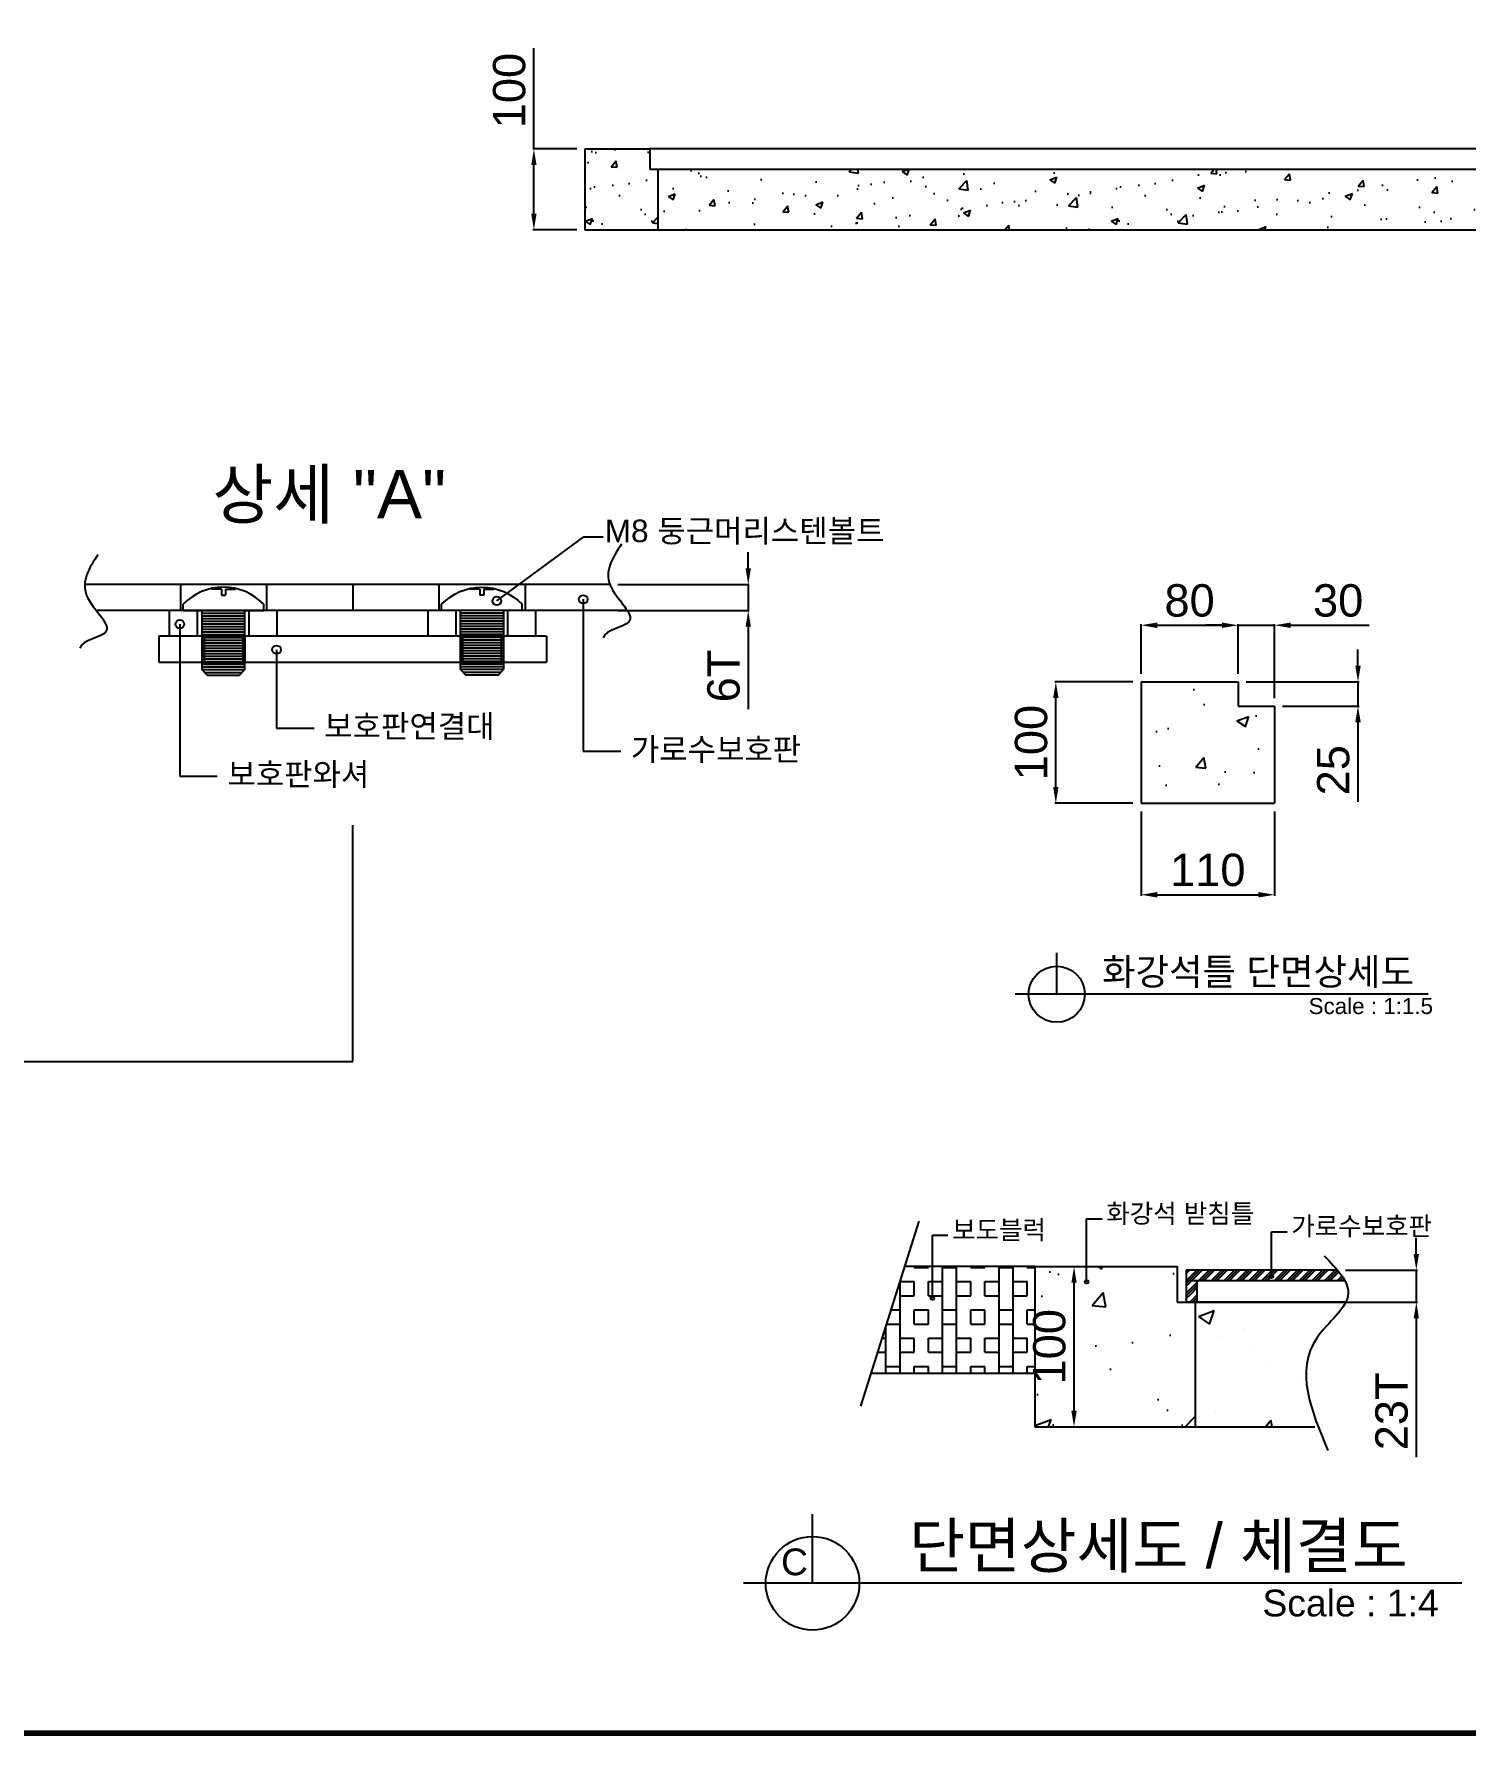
# Model space of a CAD drawing. Header units: millimetres. Extents: x 19421 to 25397, y -30913 to -26687.
# Drawn here: x 21844 to 23613, y -30774 to -28671 of the extents above; entities that cross this region are included whole.
import ezdxf
from ezdxf.enums import TextEntityAlignment as Align

# ---------------------------------------------------------------- set-up
doc = ezdxf.new("R2010")
doc.units = ezdxf.units.MM
doc.layers.add('LAYOUT', color=7, linetype='Continuous')
doc.layers.add('TEXT', color=7, linetype='Continuous')
doc.styles.get("Standard").update_dxf_attribs({"font": 'arial.ttf'})
doc.dimstyles.new('ISO-25', dxfattribs={"dimtxt": 40, "dimasz": 20, "dimexe": 1.25, "dimexo": 10, "dimgap": 10, "dimtad": 1, "dimdec": 0, "dimtxsty": 'Standard', "dimcen": 2.5, "dimclrd": 3, "dimclre": 3, "dimclrt": 3, "dimadec": 0, "dimazin": 0, "dimtfac": 1, "dimtdec": 0, "dimtmove": 0, "dimatfit": 3, "dimfxl": 0, "dimarcsym": 0})

# ---------------------------------------------------------------- blocks, each defined once
blk = doc.blocks.new('*D25')
at = {"color": 3, "lineweight": -2, "transparency": 16777216}
for p, q in [((23551.9, -30178.7), (23551.9, -30158.7)), ((23464.2, -30198.7), (23553.2, -30198.7)), ((23551.9, -30198.7), (23551.9, -30238.3)), ((23473.1, -30238.3), (23553.2, -30238.3)), ((23551.9, -30258.3), (23551.9, -30429.9))]:
    blk.add_line(p, q, dxfattribs=at)
at = {"color": 3, "transparency": 16777216}
for points in [[(23548.6, -30178.7), (23555.2, -30178.7), (23551.9, -30198.7)], [(23548.6, -30258.3), (23555.2, -30258.3), (23551.9, -30238.3)]]:
    blk.add_solid(points, dxfattribs=at)
at = {"layer": 'Defpoints', "color": 0, "transparency": 16777216}
for p in [(23454.2, -30198.7), (23551.9, -30198.7), (23463.1, -30238.3)]:
    blk.add_point(p, dxfattribs=at)
at = {"color": 3, "transparency": 16777216, "insert": (23521.5, -30373.1), "char_height": 40, "attachment_point": 5, "rotation": 90}
blk.add_mtext('23T', dxfattribs=at)
blk = doc.blocks.new('*D26')
at = {"color": 3, "lineweight": -2, "transparency": 16777216}
for p, q in [((23090.5, -30194.3), (23130.2, -30194.3)), ((23128.9, -30372.3), (23128.9, -30214.3)), ((23090.5, -30392.3), (23130.2, -30392.3))]:
    blk.add_line(p, q, dxfattribs=at)
at = {"color": 3, "transparency": 16777216}
for points in [[(23125.6, -30214.3), (23132.2, -30214.3), (23128.9, -30194.3)], [(23125.6, -30372.3), (23132.2, -30372.3), (23128.9, -30392.3)]]:
    blk.add_solid(points, dxfattribs=at)
at = {"layer": 'Defpoints', "color": 0, "transparency": 16777216}
for p in [(23080.5, -30194.3), (23128.9, -30194.3), (23080.5, -30392.3)]:
    blk.add_point(p, dxfattribs=at)
at = {"color": 3, "transparency": 16777216, "insert": (23098.5, -30293.3), "char_height": 40, "attachment_point": 5, "rotation": 90}
blk.add_mtext('100', dxfattribs=at)
blk = doc.blocks.new('*D19')
at = {"color": 3, "lineweight": -2, "transparency": 16777216}
for p, q in [((22461.4, -28813.2), (22461.4, -28688.8)), ((22514.5, -28813.2), (22460.2, -28813.2)), ((22461.4, -28893.2), (22461.4, -28833.2)), ((22514.5, -28913.2), (22460.2, -28913.2))]:
    blk.add_line(p, q, dxfattribs=at)
at = {"color": 3, "transparency": 16777216}
for points in [[(22458.1, -28833.2), (22464.7, -28833.2), (22461.4, -28813.2)], [(22458.1, -28893.2), (22464.7, -28893.2), (22461.4, -28913.2)]]:
    blk.add_solid(points, dxfattribs=at)
at = {"layer": 'Defpoints', "color": 0, "transparency": 16777216}
for p in [(22461.4, -28813.2), (22524.5, -28813.2), (22524.5, -28913.2)]:
    blk.add_point(p, dxfattribs=at)
at = {"color": 3, "transparency": 16777216, "insert": (22431, -28741), "char_height": 40, "attachment_point": 5, "rotation": 90}
blk.add_mtext('100', dxfattribs=at)
blk = doc.blocks.new('*D11')
at = {"color": 3, "lineweight": -2, "transparency": 16777216}
for p, q in [((-175, 264.3), (-271.6, 264.3)), ((-270.3, 134.3), (-270.3, 244.3)), ((-175, 114.3), (-271.6, 114.3))]:
    blk.add_line(p, q, dxfattribs=at)
at = {"color": 3, "transparency": 16777216}
for points in [[(-267, 244.3), (-273.6, 244.3), (-270.3, 264.3)], [(-273.6, 134.3), (-267, 134.3), (-270.3, 114.3)]]:
    blk.add_solid(points, dxfattribs=at)
at = {"layer": 'Defpoints', "color": 0, "transparency": 16777216}
for p in [(-270.3, 264.3), (-165, 264.3), (-165, 114.3)]:
    blk.add_point(p, dxfattribs=at)
at = {"color": 3, "transparency": 16777216, "insert": (-300.7, 189.3), "char_height": 40, "attachment_point": 5, "rotation": 90}
blk.add_mtext('100', dxfattribs=at)
blk = doc.blocks.new('*D12')
at = {"color": 3, "lineweight": -2, "transparency": 16777216}
for p, q in [((-165, 104.3), (-165, 0)), ((0, 104.3), (0, 0)), ((-145, 1.2), (-20, 1.2))]:
    blk.add_line(p, q, dxfattribs=at)
at = {"color": 3, "transparency": 16777216}
for points in [[(-145, 4.6), (-145, -2.1), (-165, 1.2)], [(-20, -2.1), (-20, 4.6), (0, 1.2)]]:
    blk.add_solid(points, dxfattribs=at)
at = {"layer": 'Defpoints', "color": 0, "transparency": 16777216}
for p in [(-165, 114.3), (0, 114.3), (0, 1.2)]:
    blk.add_point(p, dxfattribs=at)
at = {"color": 3, "transparency": 16777216, "insert": (-82.5, 31.7), "char_height": 40, "attachment_point": 5}
blk.add_mtext('110', dxfattribs=at)
blk = doc.blocks.new('*D13')
at = {"color": 3, "lineweight": -2, "transparency": 16777216}
for p, q in [((-165, 274.3), (-165, 335.5)), ((-145, 334.3), (-65, 334.3)), ((-45, 274.3), (-45, 335.5))]:
    blk.add_line(p, q, dxfattribs=at)
at = {"color": 3, "transparency": 16777216}
for points in [[(-145, 337.6), (-145, 330.9), (-165, 334.3)], [(-65, 330.9), (-65, 337.6), (-45, 334.3)]]:
    blk.add_solid(points, dxfattribs=at)
at = {"layer": 'Defpoints', "color": 0, "transparency": 16777216}
for p in [(-45, 334.3), (-165, 264.3), (-45, 264.3)]:
    blk.add_point(p, dxfattribs=at)
at = {"color": 3, "transparency": 16777216, "insert": (-105, 364.7), "char_height": 40, "attachment_point": 5}
blk.add_mtext('80', dxfattribs=at)
blk = doc.blocks.new('*D14')
at = {"color": 3, "lineweight": -2, "transparency": 16777216}
for p, q in [((-65, 334.3), (-85, 334.3)), ((-45, 274.3), (-45, 335.5)), ((-45, 334.3), (0, 334.3)), ((0, 244.3), (0, 335.5)), ((20, 334.3), (117.1, 334.3))]:
    blk.add_line(p, q, dxfattribs=at)
at = {"color": 3, "transparency": 16777216}
for points in [[(-65, 330.9), (-65, 337.6), (-45, 334.3)], [(20, 337.6), (20, 330.9), (0, 334.3)]]:
    blk.add_solid(points, dxfattribs=at)
at = {"layer": 'Defpoints', "color": 0, "transparency": 16777216}
for p in [(0, 334.3), (-45, 264.3), (0, 234.3)]:
    blk.add_point(p, dxfattribs=at)
at = {"color": 3, "transparency": 16777216, "insert": (78.6, 364.7), "char_height": 40, "attachment_point": 5}
blk.add_mtext('30', dxfattribs=at)
blk = doc.blocks.new('*D15')
at = {"color": 3, "lineweight": -2, "transparency": 16777216}
for p, q in [((103.1, 284.3), (103.1, 304.3)), ((-35, 264.3), (104.4, 264.3)), ((103.1, 264.3), (103.1, 234.3)), ((10, 234.3), (104.4, 234.3)), ((103.1, 214.3), (103.1, 116))]:
    blk.add_line(p, q, dxfattribs=at)
at = {"color": 3, "transparency": 16777216}
for points in [[(99.8, 284.3), (106.5, 284.3), (103.1, 264.3)], [(106.5, 214.3), (99.8, 214.3), (103.1, 234.3)]]:
    blk.add_solid(points, dxfattribs=at)
at = {"layer": 'Defpoints', "color": 0, "transparency": 16777216}
for p in [(-45, 264.3), (0, 234.3), (103.1, 234.3)]:
    blk.add_point(p, dxfattribs=at)
at = {"color": 3, "transparency": 16777216, "insert": (72.7, 155.1), "char_height": 40, "attachment_point": 5, "rotation": 90}
blk.add_mtext('25', dxfattribs=at)
blk = doc.blocks.new('A$C36924EFD')
for p, q in [((0, 45), (0, -45)), ((0, 45), (6, 45)), ((6, -45), (6, 45)), ((0, -45), (6, -45))]:
    blk.add_line(p, q)
blk = doc.blocks.new('*D18')
at = {"color": 3, "lineweight": -2, "transparency": 16777216}
for p, q in [((22726.3, -29331.5), (22726.3, -29311.5)), ((22565.2, -29351.5), (22727.6, -29351.5)), ((22726.3, -29351.5), (22726.3, -29383.4)), ((22565.2, -29383.4), (22727.6, -29383.4)), ((22726.3, -29403.4), (22726.3, -29505.4))]:
    blk.add_line(p, q, dxfattribs=at)
at = {"color": 3, "transparency": 16777216}
for points in [[(22723, -29331.5), (22729.6, -29331.5), (22726.3, -29351.5)], [(22723, -29403.4), (22729.6, -29403.4), (22726.3, -29383.4)]]:
    blk.add_solid(points, dxfattribs=at)
at = {"layer": 'Defpoints', "color": 0, "transparency": 16777216}
for p in [(22555.2, -29351.5), (22555.2, -29383.4), (22726.3, -29383.4)]:
    blk.add_point(p, dxfattribs=at)
at = {"color": 3, "transparency": 16777216, "insert": (22695.9, -29464.4), "char_height": 40, "attachment_point": 5, "rotation": 90}
blk.add_mtext('6T', dxfattribs=at)
blk = doc.blocks.new('A$C5731754A')
at = {"color": 1}
for p, q in [((-11.2, 19.7), (-11.2, 20.5)), ((-1.9, 19.7), (-11.2, 19.7)), ((-1.9, 19.7), (-1.9, 14.1)), ((1.9, 19.7), (1.9, 14.1)), ((1.9, 19.7), (11.2, 19.7)), ((11.2, 19.7), (11.2, 20.5)), ((-37.5, 0), (-37.5, 5.7)), ((-37.5, 0), (37.5, 0)), ((-20, 0), (-20, -55)), ((-20, 0), (20, 0)), ((-1.9, 14.1), (1.9, 14.1)), ((20, -55), (20, 0)), ((37.5, 0), (37.5, 5.7)), ((-20, -2.5), (20, -2.5)), ((-20, -5), (20, -5)), ((-20, -7.5), (20, -7.5)), ((-20, -7.5), (20, -7.5)), ((-20, -10), (20, -10)), ((-20, -12.5), (20, -12.5)), ((-20, -12.5), (20, -12.5)), ((-20, -15), (20, -15)), ((-20, -17.5), (20, -17.5)), ((-20, -17.5), (20, -17.5)), ((-20, -20), (20, -20)), ((-20, -22.5), (20, -22.5)), ((-20, -22.5), (20, -22.5)), ((-20, -25), (20, -25)), ((-20, -27.5), (20, -27.5)), ((-20, -27.5), (20, -27.5)), ((-20, -30), (20, -30)), ((-20, -32.5), (20, -32.5)), ((-20, -35), (20, -35)), ((-20, -37.5), (20, -37.5)), ((-20, -40), (20, -40)), ((-20, -42.5), (20, -42.5)), ((-20, -45), (20, -45)), ((-20, -47.5), (20, -47.5)), ((-20, -50), (20, -50)), ((-20, -52.5), (20, -52.5)), ((-15, -60), (-20, -55)), ((-20, -55), (20, -55)), ((-17.5, -57.5), (17.5, -57.5)), ((-15, -60), (15, -60)), ((20, -55), (15, -60))]:
    blk.add_line(p, q, dxfattribs=at)
blk.add_arc((0, -30.4), 52, 43.8928, 136.1072, dxfattribs=at)
blk = doc.blocks.new('A$C57602617')
h = blk.add_hatch()
h.set_pattern_fill('AR-CONC', color=256, scale=0.825)
h.set_pattern_definition([(50, (-20131.66, -2672.8), (150.30235, -13.14975), [15.7163, -172.8787]), (355, (-20131.66, -2672.8), (-29.0758, 157.6219), [12.573, -138.3035]), (100.45144, (-20119.13, -2673.9), (121.2265, 144.4721), [13.3568, -146.9245]), (46.1842, (-20131.66, -2630.9), (223.6402, -34.685), [23.5744, -259.318]), (96.6356, (-20113.02, -2633.78), (195.8584, 204.1266), [20.0351, -220.387]), (351.1842, (-20131.66, -2630.9), (195.8584, 204.1266), [18.8595, -207.4543]), (21, (-20110.7, -2641.37), (125.0819, -84.3688), [15.7163, -172.8787]), (326, (-20110.7, -2641.37), (50.9867, 151.9551), [12.573, -138.303]), (71.45144, (-20100.28, -2648.4), (176.0685, 67.5863), [13.3568, -146.9242]), (37.5, (-20131.66, -2672.803), (2.5481, 69.7579), [0, -136.6266, 0, -140.3985, 0, -138.82688]), (7.5, (-20131.66, -2672.8), (55.12622, 82.64897), [0, -80.0481, 0, -133.48335, 0, -52.91137]), (327.5, (-20178.39, -2672.803), (111.86224, -4.72621), [0, -52.3875, 0, -163.449, 0, -216.88425]), (317.5, (-20199.34, -2672.8), (122.20657, 20.97686), [0, -68.10375, 0, -108.5469, 0, -154.01925])])
h.paths.add_polyline_path([(-16.5, 114.3), (-16.5, 231.3), (-33, 231.3), (-33, 264.3), (-165, 264.3), (-165, 114.3)])
for p, q in [((-165, 264.3), (-165, 114.3)), ((-165, 264.3), (-45, 264.3)), ((-45, 264.3), (-45, 234.3)), ((-45, 234.3), (0, 234.3)), ((0, 234.3), (0, 114.3)), ((-165, 114.3), (0, 114.3)), ((-269.2, -121.7), (-269.2, -70.5)), ((189.9, -121.7), (-320.4, -121.7))]:
    blk.add_line(p, q)
blk.add_circle((-269.2, -121.7), 34.7)
at = {"layer": 'TEXT'}
blk.add_text('화강석틀 단면상세도', height=33, dxfattribs=at).set_placement((-20.4, -110.3), align=Align.CENTER)
blk.add_text('Scale : 1:1.5', height=19.8, dxfattribs=at).set_placement((42.1, -146.2))
for base, p1, p2, text, picture, middle in [((-45, 334.3), (-165, 264.3), (-45, 264.3), '80', '*D13', (-105, 364.7)), ((0, 334.3), (-45, 264.3), (0, 234.3), '30', '*D14', (78.6, 364.7)), ((0, 1.2), (-165, 114.3), (0, 114.3), '110', '*D12', (-82.5, 31.7))]:
    dim = blk.add_linear_dim(base=base, p1=p1, p2=p2, text=text, dimstyle='ISO-25')
    dim.commit()
    dim.dimension.update_dxf_attribs({"geometry": picture, "text_midpoint": middle})
dim = blk.add_linear_dim(base=(103.1, 234.3), p1=(-45, 264.3), p2=(0, 234.3), angle=90, text='25', dimstyle='ISO-25', override={"dimtxsty": 'Standard'})
dim.commit()
dim.dimension.update_dxf_attribs({"geometry": '*D15', "text_midpoint": (72.7, 155.1)})
dim = blk.add_linear_dim(base=(-270.3, 264.3), p1=(-165, 114.3), p2=(-165, 264.3), angle=90, text='100', dimstyle='ISO-25')
dim.commit()
dim.dimension.update_dxf_attribs({"geometry": '*D11', "text_midpoint": (-300.7, 189.3)})

msp = doc.modelspace()

# ---------------------------------------------------------------- hatches: boundary and pattern name
h = msp.add_hatch()
h.set_pattern_fill('AR-CONC', color=256, scale=0.5)
h.set_pattern_definition([(50, (10423.484, -30593.274), (91.09233, -7.96954), [9.525, -104.775]), (355, (10423.48, -30593.27), (-17.6217, 95.5284), [7.62, -83.8203]), (100.45144, (10431.075, -30593.94), (73.4706, 87.5589), [8.095, -89.0451]), (46.1842, (10423.48, -30567.87), (135.5395, -21.0212), [14.2875, -157.1625]), (96.6356, (10434.78, -30569.63), (118.702, 123.713), [12.1425, -133.5678]), (351.1842, (10423.48, -30567.87), (118.702, 123.713), [11.43, -125.7299]), (21, (10436.184, -30574.224), (75.8072, -51.1326), [9.525, -104.775]), (326, (10436.18, -30574.22), (30.901, 92.094), [7.62, -83.82]), (71.45144, (10442.5, -30578.485), (106.7082, 40.9614), [8.095, -89.045]), (37.5, (10423.484, -30593.274), (1.5443, 42.27752), [0, -82.804, 0, -85.09, 0, -84.1375]), (7.5, (10423.484, -30593.274), (33.40983, 50.09029), [0, -48.514, 0, -80.899, 0, -32.0675]), (327.5, (10395.163, -30593.274), (67.7953, -2.86437), [0, -31.75, 0, -99.06, 0, -131.445]), (317.5, (10382.463, -30593.274), (74.0646, 12.71325), [0, -41.275, 0, -65.786, 0, -93.345])])
h.paths.add_polyline_path([(22524.5, -28813.2), (22524.5, -28913.2), (22614.5, -28913.2), (22614.5, -28838.2), (22604.5, -28838.2), (22604.5, -28813.2)])
h = msp.add_hatch()
h.set_pattern_fill('AR-CONC', color=256, scale=0.5)
h.set_pattern_definition([(50, (11073.484, -30593.274), (91.09233, -7.96954), [9.525, -104.775]), (355, (11073.48, -30593.27), (-17.6217, 95.5284), [7.62, -83.8203]), (100.45144, (11081.075, -30593.94), (73.4706, 87.5589), [8.095, -89.0451]), (46.1842, (11073.48, -30567.87), (135.5395, -21.0212), [14.2875, -157.1625]), (96.6356, (11084.78, -30569.63), (118.702, 123.713), [12.1425, -133.5678]), (351.1842, (11073.48, -30567.87), (118.702, 123.713), [11.43, -125.7299]), (21, (11086.184, -30574.224), (75.8072, -51.1326), [9.525, -104.775]), (326, (11086.18, -30574.22), (30.901, 92.094), [7.62, -83.82]), (71.45144, (11092.5, -30578.485), (106.7082, 40.9614), [8.095, -89.045]), (37.5, (11073.484, -30593.274), (1.5443, 42.27752), [0, -82.804, 0, -85.09, 0, -84.1375]), (7.5, (11073.484, -30593.274), (33.40983, 50.09029), [0, -48.514, 0, -80.899, 0, -32.0675]), (327.5, (11045.163, -30593.274), (67.7953, -2.86437), [0, -31.75, 0, -99.06, 0, -131.445]), (317.5, (11032.463, -30593.274), (74.0646, 12.71325), [0, -41.275, 0, -65.786, 0, -93.345])])
h.paths.add_polyline_path([(22614.5, -28838.2), (22614.5, -28913.2), (24004.5, -28913.2), (24004.5, -28838.2)])
h = msp.add_hatch()
h.set_pattern_fill('BOX', color=256, scale=2.75)
h.set_pattern_definition([(90, (16400.38, -30579.56), (-69.85, 4e-15), []), (90, (16417.84, -30579.56), (-69.85, 4e-15), []), (0, (16400.38, -30579.56), (0, 69.85), [-17.4625, 17.4625]), (0, (16400.38, -30562.1), (0, 69.85), [-17.4625, 17.4625]), (0, (16400.38, -30544.635), (0, 69.85), [17.4625, -17.4625]), (0, (16400.38, -30527.17), (0, 69.85), [17.4625, -17.4625]), (90, (16435.3, -30579.56), (-69.85, 4e-15), [17.4625, -17.4625]), (90, (16452.765, -30579.56), (-69.85, 4e-15), [17.4625, -17.4625])])
h.paths.add_polyline_path([(22953.9, -30194.3), (22919.9, -30194.3), (22878.1, -30326.3), (23080.5, -30326.3), (23080.5, -30194.3), (22953.9, -30194.3), (22953.9, -30235.5, -1), (22953.9, -30231)])
h = msp.add_hatch()
h.set_pattern_fill('AR-CONC', color=256, scale=1.1)
h.set_pattern_definition([(50, (-3541.7, -34110.38), (200.4031, -17.533), [20.955, -230.505]), (355, (-3541.7, -34110.38), (-38.7678, 210.1625), [16.764, -184.4046]), (100.45144, (-3525, -34111.84), (161.6354, 192.6295), [17.809, -195.8993]), (46.1842, (-3541.7, -34054.5), (298.187, -46.2466), [31.4325, -345.7575]), (96.6356, (-3516.85, -34058.36), (261.1445, 272.1687), [26.7135, -293.849]), (351.1842, (-3541.7, -34054.5), (261.1445, 272.1687), [25.146, -276.6057]), (21, (-3513.76, -34068.47), (166.7758, -112.4917), [20.955, -230.505]), (326, (-3513.76, -34068.47), (67.9822, 202.6068), [16.764, -184.404]), (71.45144, (-3499.86, -34077.85), (234.758, 90.115), [17.809, -195.899]), (37.5, (-3541.7, -34110.384), (3.39746, 93.01054), [0, -182.1688, 0, -187.198, 0, -185.1025]), (7.5, (-3541.7, -34110.38), (73.50163, 110.19863), [0, -106.7308, 0, -177.9778, 0, -70.5485]), (327.5, (-3604.006, -34110.38), (149.14965, -6.30162), [0, -69.85, 0, -217.932, 0, -289.179]), (317.5, (-3631.95, -34110.38), (162.9421, 27.96914), [0, -90.805, 0, -144.7292, 0, -205.359])])
h.paths.add_polyline_path([(23278.5, -30392.3), (23278.5, -30238.3), (23256.5, -30238.3), (23256.5, -30194.3), (23080.5, -30194.3), (23080.5, -30392.3)])

# ---------------------------------------------------------------- linework, layer by layer
for p, q in [((22524.5, -28813.2), (22524.5, -28913.2)), ((22524.5, -28813.2), (22604.5, -28813.2)), ((22604.5, -28813.2), (22604.5, -28838.2)), ((24094.5, -28813.2), (22604.5, -28813.2)), ((22604.5, -28838.2), (22614.5, -28838.2)), ((22614.5, -28838.2), (22614.5, -28913.2)), ((22614.5, -28838.2), (24004.5, -28838.2)), ((22524.5, -28913.2), (22614.5, -28913.2)), ((22614.5, -28913.2), (24004.5, -28913.2)), ((22415.5, -29371.7), (22522.9, -29292.5)), ((22522.9, -29292.5), (22547.1, -29292.5)), ((22555.2, -29351.5), (21906.3, -29351.5)), ((22237.4, -29351.5), (22237.4, -29383.4)), ((22522.4, -29369.7), (22522.4, -29557.5)), ((22576.7, -29383.4), (21920.6, -29383.4)), ((22011.1, -29415.4), (22011.1, -29383.4)), ((22023.8, -29400.4), (22023.8, -29588.2)), ((22144.2, -29415.4), (22144.2, -29383.4)), ((22330.6, -29415.4), (22330.6, -29383.4)), ((22463.7, -29415.4), (22463.7, -29383.4)), ((22144.2, -29415.4), (22011.1, -29415.4)), ((22463.7, -29415.4), (22330.6, -29415.4)), ((22143.4, -29431.9), (22143.4, -29529)), ((22143.4, -29529), (22189.7, -29529)), ((22522.4, -29557.5), (22568.7, -29557.5)), ((22023.8, -29588.2), (22070.1, -29588.2)), ((22237.6, -29940.9), (22237.6, -29648.8)), ((21787.1, -29940.9), (22237.6, -29940.9)), ((23144.4, -30213), (23144.4, -30135.4)), ((23144.4, -30135.4), (23163.5, -30135.4)), ((22865.3, -30366.7), (22937.7, -30138)), ((22953.9, -30233.2), (22953.9, -30155.6)), ((22953.9, -30155.6), (22973.1, -30155.6)), ((23373.1, -30206.2), (23373.1, -30151.1)), ((23373.1, -30151.1), (23392.2, -30151.1)), ((23080.5, -30194.3), (22919.9, -30194.3)), ((23080.5, -30194.3), (23080.5, -30326.3)), ((23080.5, -30194.3), (23080.5, -30392.3)), ((23080.5, -30194.3), (23256.5, -30194.3)), ((23256.5, -30194.3), (23256.5, -30238.3)), ((23256.5, -30238.3), (23278.5, -30238.3)), ((23256.5, -30238.3), (23496.5, -30238.3)), ((23278.5, -30238.3), (23278.5, -30392.3)), ((23080.5, -30326.3), (22878.1, -30326.3)), ((23080.5, -30392.3), (23278.5, -30392.3)), ((23278.5, -30392.3), (23426.6, -30392.3)), ((22805.7, -30585.6), (22805.7, -30500.3)), ((23608, -30585.6), (22720.4, -30585.6))]:
    msp.add_line(p, q)
at = {"color": 2}
for p, q in [((22024.5, -29351.5), (22024.5, -29383.4)), ((22130.9, -29351.5), (22130.9, -29383.4)), ((22343.9, -29351.5), (22343.9, -29383.4)), ((22450.4, -29351.5), (22450.4, -29383.4)), ((22045.7, -29415.4), (22045.7, -29383.4)), ((22109.6, -29415.4), (22109.6, -29383.4)), ((22365.2, -29415.4), (22365.2, -29383.4)), ((22429.1, -29415.4), (22429.1, -29383.4)), ((22053.7, -29415.4), (22053.7, -29447.3)), ((22101.7, -29415.4), (22101.7, -29447.3)), ((22373.2, -29415.4), (22373.2, -29447.3)), ((22421.1, -29415.4), (22421.1, -29447.3)), ((23267.5, -30198.7), (23267.5, -30238.3)), ((23454.2, -30198.7), (23267.5, -30198.7)), ((23463.4, -30211.9), (23267.5, -30211.9)), ((23280.7, -30211.9), (23280.7, -30238.3)), ((23463.1, -30238.3), (23267.5, -30238.3))]:
    msp.add_line(p, q, dxfattribs=at)
at = {"color": 4}
for p, q in [((22051.1, -29415.4), (22051.1, -29447.3)), ((22104.3, -29415.4), (22104.3, -29447.3)), ((22370.5, -29415.4), (22370.5, -29447.3)), ((22423.8, -29415.4), (22423.8, -29447.3))]:
    msp.add_line(p, q, dxfattribs=at)
at = {"color": 2, "linetype": 'Continuous'}
for p, q in [((23267.5, -30211.7), (23280.5, -30198.7)), ((23267.5, -30199.4), (23268.2, -30198.7)), ((23267.5, -30202.7), (23271.5, -30198.7)), ((23270.6, -30211.9), (23283.8, -30198.7)), ((23273.9, -30211.9), (23287.1, -30198.7)), ((23282.9, -30211.9), (23296, -30198.7)), ((23286.2, -30211.9), (23299.3, -30198.7)), ((23289.5, -30211.9), (23302.6, -30198.7)), ((23298.4, -30211.9), (23311.6, -30198.7)), ((23301.7, -30211.9), (23314.9, -30198.7)), ((23305, -30211.9), (23318.2, -30198.7)), ((23314, -30211.9), (23327.2, -30198.7)), ((23317.3, -30211.9), (23330.5, -30198.7)), ((23320.6, -30211.9), (23333.8, -30198.7)), ((23329.5, -30211.9), (23342.7, -30198.7)), ((23332.8, -30211.9), (23346, -30198.7)), ((23336.1, -30211.9), (23349.3, -30198.7)), ((23345.1, -30211.9), (23358.3, -30198.7)), ((23348.4, -30211.9), (23361.6, -30198.7)), ((23351.7, -30211.9), (23364.9, -30198.7)), ((23360.6, -30211.9), (23373.8, -30198.7)), ((23363.9, -30211.9), (23377.1, -30198.7)), ((23367.2, -30211.9), (23380.4, -30198.7)), ((23376.2, -30211.9), (23389.4, -30198.7)), ((23379.5, -30211.9), (23392.7, -30198.7)), ((23382.8, -30211.9), (23396, -30198.7)), ((23391.7, -30211.9), (23404.9, -30198.7)), ((23395, -30211.9), (23408.2, -30198.7)), ((23398.3, -30211.9), (23411.5, -30198.7)), ((23407.3, -30211.9), (23420.5, -30198.7)), ((23410.6, -30211.9), (23423.8, -30198.7)), ((23413.9, -30211.9), (23427.1, -30198.7)), ((23422.9, -30211.9), (23436.1, -30198.7)), ((23426.2, -30211.9), (23439.4, -30198.7)), ((23429.5, -30211.9), (23442.7, -30198.7)), ((23438.4, -30211.9), (23451.6, -30198.7)), ((23441.7, -30211.9), (23454.5, -30199.1)), ((23267.5, -30215), (23270.6, -30211.9)), ((23267.5, -30218.3), (23273.9, -30211.9)), ((23267.5, -30227.2), (23280.7, -30214)), ((23267.5, -30230.5), (23280.7, -30217.3)), ((23270.6, -30211.9), (23270.6, -30211.9)), ((23273.9, -30211.9), (23273.9, -30211.9)), ((23273.9, -30227.4), (23280.7, -30220.6)), ((23282.8, -30211.9), (23282.9, -30211.9)), ((23286.1, -30211.9), (23286.2, -30211.9)), ((23289.4, -30211.9), (23289.5, -30211.9)), ((23301.7, -30211.9), (23301.7, -30211.9)), ((23305, -30211.9), (23305, -30211.9)), ((23314, -30211.9), (23314, -30211.9)), ((23317.3, -30211.9), (23317.3, -30211.9)), ((23320.6, -30211.9), (23320.6, -30211.9)), ((23332.8, -30211.9), (23332.8, -30211.9)), ((23336.1, -30211.9), (23336.1, -30211.9)), ((23348.4, -30211.9), (23348.4, -30211.9)), ((23351.7, -30211.9), (23351.7, -30211.9)), ((23360.6, -30211.9), (23360.6, -30211.9)), ((23363.9, -30211.9), (23363.9, -30211.9)), ((23367.2, -30211.9), (23367.2, -30211.9)), ((23379.5, -30211.9), (23379.5, -30211.9)), ((23382.8, -30211.9), (23382.8, -30211.9)), ((23395, -30211.9), (23395, -30211.9)), ((23398.3, -30211.9), (23398.3, -30211.9)), ((23407.3, -30211.9), (23407.3, -30211.9)), ((23410.6, -30211.9), (23410.6, -30211.9)), ((23413.9, -30211.9), (23413.9, -30211.9)), ((23422.9, -30211.9), (23422.9, -30211.9)), ((23426.2, -30211.9), (23426.2, -30211.9)), ((23429.5, -30211.9), (23429.5, -30211.9)), ((23445, -30211.9), (23456, -30200.9)), ((23445, -30211.9), (23445, -30211.9)), ((23454, -30211.9), (23459.8, -30206)), ((23454, -30211.9), (23454, -30211.9)), ((23457.3, -30211.9), (23461.1, -30208)), ((23457.3, -30211.9), (23457.3, -30211.9)), ((23460.6, -30211.9), (23462.4, -30210.1)), ((23460.6, -30211.9), (23460.6, -30211.9)), ((23267.5, -30233.8), (23273.9, -30227.4)), ((23272, -30238.3), (23280.7, -30229.6)), ((23275.3, -30238.3), (23280.7, -30232.9)), ((23278.6, -30238.3), (23280.7, -30236.2))]:
    msp.add_line(p, q, dxfattribs=at)
at = {"linetype": 'Continuous'}
for p, q in [((23282.6, -30255.8), (23302.2, -30248.3)), ((23282.6, -30255.8), (23296.5, -30265.2)), ((23296.5, -30265.2), (23302.2, -30248.3)), ((23306.6, -30282), (23306.6, -30282)), ((23340, -30270.6), (23340, -30270.6)), ((23347.3, -30296), (23347.3, -30296)), ((23370.1, -30315), (23370.1, -30315)), ((23406.2, -30333.6), (23406.2, -30333.6)), ((23303.2, -30375.1), (23303.2, -30375.1)), ((23365.5, -30392.3), (23372.3, -30384.1)), ((23373.8, -30392.3), (23372.3, -30384.1))]:
    msp.add_line(p, q, dxfattribs=at)
for centre, radius in [((22415.5, -29371.7), 5.35), ((22522.4, -29369.7), 5.35), ((22023.8, -29400.4), 5.35), ((22143.4, -29431.9), 5.35), ((23144.4, -30213), 2.21), ((23373.1, -30206.2), 2.21), ((22953.9, -30233.2), 2.21), ((22805.7, -30585.6), 57.8)]:
    msp.add_circle(centre, radius)
for points in [[(21922.6, -29314.3), (21912, -29330.7), (21890.9, -29363), (21957.6, -29414.4), (21903.2, -29419.3), (21900.1, -29430)], [(22569.5, -29301.7), (22558.8, -29318.1), (22537.8, -29350.4), (22604.5, -29401.7), (22550, -29406.6), (22547, -29417.3)]]:
    msp.add_open_spline(points, degree=3, knots=[0, 0, 0, 0, 39.447543, 77.809698, 105.591097, 105.591097, 105.591097, 105.591097])
msp.add_spline([(23438.2, -30181), (23467.7, -30227.5), (23428.9, -30282.5), (23442.7, -30421.6)], degree=3)
at = {"layer": 'LAYOUT', "const_width": 7.11}
msp.add_lwpolyline([(19563.1, -30770.7), (25254.9, -30770.7), (25254.9, -26829.1), (19563.1, -26829.1)], close=True, dxfattribs=at)

# ---------------------------------------------------------------- block references
at = {"yscale": 1.331, "zscale": 1.331}
for p, xscale in [((22077.7, -29383.4), 1.331), ((22397.1, -29383.4), -1.331)]:
    msp.add_blockref('A$C5731754A', p, dxfattribs=dict(at, xscale=xscale))
msp.add_blockref('A$C57602617', (23376.7, -29736))
at = {"xscale": 5.324000000000002, "yscale": 5.324000000000002, "zscale": 5.324000000000002, "rotation": 270}
msp.add_blockref('A$C36924EFD', (22237.4, -29415.4), dxfattribs=at)

# ---------------------------------------------------------------- texts
at = {"color": 4}
msp.add_text('상세 "A"', height=59.9, dxfattribs=at).set_placement((22064.1, -29269.7))
for s, height, p in [('M8 둥근머리스텐볼트', 27.951, (22548.9, -29299.1)), ('보호판연결대', 27.95, (22202.3, -29540.6)), ('가로수보호판', 27.95, (22581.2, -29569)), ('보호판와셔', 27.95, (22082.6, -29599.7)), ('화강석 받침틀', 23.1, (23168.7, -30140.2)), ('보도블럭', 23.1, (22978.3, -30160.4)), ('가로수보호판', 23.1, (23397.4, -30155.8)), ('C', 33, (22766.8, -30575.6))]:
    msp.add_text(s, height=height).set_placement(p)
at = {"layer": 'TEXT'}
msp.add_text('단면상세도 / 체결도', height=55, dxfattribs=at).set_placement((23233.1, -30566.6), align=Align.CENTER)
msp.add_text('Scale : 1:4', height=33, dxfattribs=at).set_placement((23361.7, -30626.5))

# ---------------------------------------------------------------- dimensions: what is measured, and where the dimension line sits
dim = msp.add_linear_dim(base=(22461.4, -28813.2), p1=(22524.5, -28913.2), p2=(22524.5, -28813.2), angle=90, dimstyle='ISO-25')
dim.commit()
dim.dimension.update_dxf_attribs({"geometry": '*D19', "text_midpoint": (22431, -28741)})
for base, p1, p2, text, picture, middle in [((22726.3, -29383.4), (22555.2, -29351.5), (22555.2, -29383.4), '6T', '*D18', (22695.9, -29464.4)), ((23128.9, -30194.3), (23080.5, -30392.3), (23080.5, -30194.3), '100', '*D26', (23098.5, -30293.3))]:
    dim = msp.add_linear_dim(base=base, p1=p1, p2=p2, angle=90, text=text, dimstyle='ISO-25')
    dim.commit()
    dim.dimension.update_dxf_attribs({"geometry": picture, "text_midpoint": middle})
dim = msp.add_linear_dim(base=(23551.9, -30198.7), p1=(23463.1, -30238.3), p2=(23454.2, -30198.7), angle=90, text='23T', dimstyle='ISO-25', override={"dimtxsty": 'Standard'})
dim.commit()
dim.dimension.update_dxf_attribs({"geometry": '*D25', "text_midpoint": (23551.9, -30373.1), "dimtype": 128})

doc.saveas('drawing.dxf')
